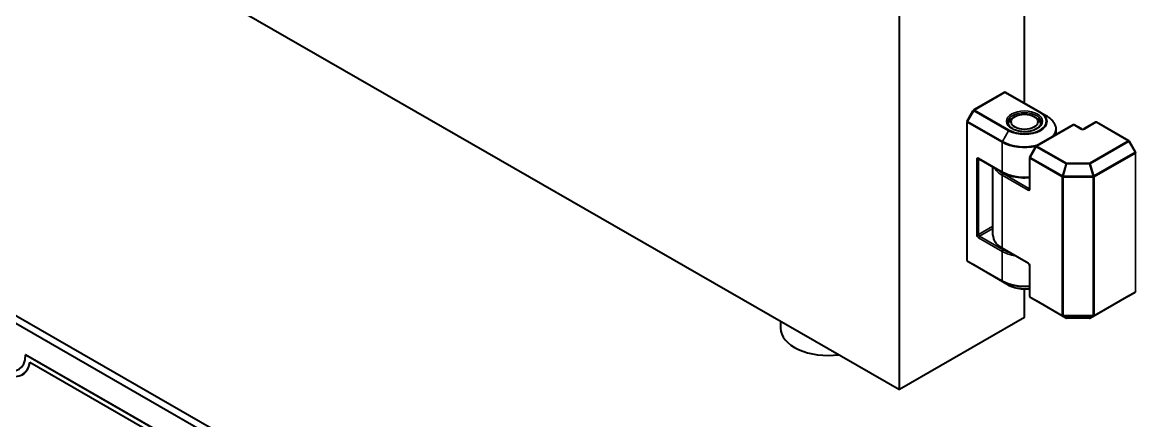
# Model space of a CAD drawing. Header units: millimetres. Extents: x 0 to 4205, y 0 to 2970.
# Drawn here: x 3753.7 to 3841.7, y 2273.6 to 2305.2 of the extents above; entities that cross this region are included whole.
import ezdxf

# ---------------------------------------------------------------- set-up
doc = ezdxf.new("R2010")
doc.units = ezdxf.units.MM
doc.header["$LTSCALE"] = 5
doc.layers.add('가시적인 것(ISO)', color=3, linetype='Continuous', lineweight=40)
doc.layers.add('가시적인 좁은 것(ISO)', color=3, linetype='Continuous', lineweight=35)

msp = doc.modelspace()

# ---------------------------------------------------------------- linework, layer by layer
at = {"layer": '가시적인 것(ISO)'}
for p, q in [((3823.0408, 2276.0697), (3823.0408, 2361.5034)), ((3832.9403, 2298.7415), (3832.9403, 2344.1408)), ((3713.4393, 2339.185), (3823.0408, 2276.0697)), ((3831.3408, 2299.6051), (3828.9245, 2298.2137)), ((3834.1984, 2298.0171), (3831.4407, 2299.6051)), ((3828.3989, 2297.3302), (3828.8878, 2298.177)), ((3832.195, 2297.7015), (3832.0175, 2297.5985)), ((3833.6856, 2297.7015), (3833.8631, 2297.5985)), ((3834.2033, 2298.0142), (3834.6941, 2297.7294)), ((3828.3855, 2297.2802), (3828.3855, 2286.3111)), ((3836.7795, 2297.0363), (3833.8743, 2295.3633)), ((3835.4403, 2296.2651), (3835.4403, 2296.6694)), ((3837.445, 2296.7106), (3836.8793, 2297.0363)), ((3838.5473, 2297.2399), (3837.628, 2296.7106)), ((3841.1987, 2295.7705), (3838.6471, 2297.2399)), ((3841.7243, 2294.887), (3841.2354, 2295.7339)), ((3833.3487, 2294.4799), (3833.8376, 2295.3267)), ((3829.3195, 2294.3475), (3831.1934, 2293.2685)), ((3833.3353, 2294.4299), (3833.3353, 2291.9906)), ((3830.4403, 2288.303), (3830.4403, 2293.7021)), ((3833.244, 2286.0582), (3831.1934, 2287.2391)), ((3828.9243, 2285.9408), (3828.4354, 2286.2246)), ((3831.6823, 2284.3526), (3828.9245, 2285.9407)), ((3833.3353, 2285.8999), (3833.3353, 2283.4607)), ((3832.9403, 2281.7704), (3832.9403, 2284.0511)), ((3833.874, 2283.0905), (3833.3851, 2283.3742)), ((3841.1987, 2283.4975), (3838.1425, 2281.7375)), ((3841.199, 2283.4977), (3841.6879, 2283.7814)), ((3750.3856, 2282.9155), (3806.9541, 2250.3399)), ((3750.9159, 2283.2209), (3807.4845, 2250.6453)), ((3836.2234, 2281.7375), (3833.8743, 2283.0903)), ((3813.634, 2281.4867), (3813.634, 2280.9403)), ((3832.9403, 2281.7704), (3823.0408, 2276.0697)), ((3838.0926, 2281.7242), (3836.2733, 2281.7242)), ((3753.9211, 2278.8357), (3753.9176, 2278.8336)), ((3803.4151, 2250.3299), (3753.9176, 2278.8336)), ((3753.9211, 2278.8357), (3803.4186, 2250.332)), ((3754.2415, 2278.2384), (3803.0912, 2250.1077)), ((3753.6505, 2277.2539), (3753.6469, 2277.2519))]:
    msp.add_line(p, q, dxfattribs=at)
for centre, start, end in [((3831.3907, 2299.5185), 60.064008, 119.935992), ((3828.9745, 2298.127), 119.935992, 149.999959), ((3828.4855, 2297.2802), 149.999959, 180), ((3836.8294, 2296.9497), 60.064008, 119.935992), ((3838.5972, 2297.1533), 60.064008, 119.935992), ((3841.1488, 2295.6839), 30.000041, 60.064008), ((3833.9242, 2295.2767), 119.935992, 149.999959), ((3841.6377, 2294.837), 0, 30.000041), ((3833.4353, 2294.4299), 149.999959, 180), ((3828.4855, 2286.3111), 180, 239.872355), ((3833.4353, 2283.4607), 180, 239.872355), ((3841.6377, 2283.8679), 300.127645, 0), ((3836.2733, 2281.8242), 240.064008, 270), ((3838.0926, 2281.8242), 270, 299.935992)]:
    msp.add_arc(centre, 0.1, start, end, dxfattribs=at)
for centre, major_axis, ratio, start_param, end_param in [((3832.9403, 2297.0712), (-1.3, 0), 0.5758617, 5.5016446, 6.2492598), ((3832.9403, 2297.0712), (1.3, 0), 0.5758617, 0.0339256, 0.7815407), ((3817.384, 2280.9403), (-3.75, 0), 0.5758617, 0, 1.7997543), ((3752.1498, 2279.8516), (1.2476, -2.1665), 0.5780931, 5.4997209, 7.0705172), ((3752.1498, 2279.8516), (1.4971, -2.5998), 0.5780931, 5.6671689, 6.9030691), ((3752.1534, 2279.8537), (1.4971, -2.5998), 0.5780931, 0, 0.6181998)]:
    msp.add_ellipse(centre, major_axis=major_axis, ratio=ratio, start_param=start_param, end_param=end_param, dxfattribs=at)
msp.add_ellipse((3832.9403, 2297.2756), major_axis=(-1.05, 0), ratio=0.5758617, dxfattribs=at)
for points, knots in [([(3834.1984, 2298.0171), (3834.1987, 2298.0169), (3834.199, 2298.0167), (3834.1997, 2298.0163), (3834.2, 2298.0161), (3834.2007, 2298.0158), (3834.201, 2298.0156), (3834.2017, 2298.0152), (3834.202, 2298.015), (3834.2026, 2298.0146), (3834.203, 2298.0144), (3834.2033, 2298.0142)], [3.1415926536, 3.1415926536, 3.1415926536, 3.1415926536, 3.1423632304, 3.1423632304, 3.1431338072, 3.1431338072, 3.143904384, 3.143904384, 3.1446749608, 3.1446749608, 3.1454455376, 3.1454455376, 3.1454455376, 3.1454455376]), ([(3835.4403, 2296.6694), (3835.4403, 2296.7505), (3835.4293, 2296.8315), (3835.3858, 2296.9904), (3835.3534, 2297.0683), (3835.269, 2297.2186), (3835.2171, 2297.291), (3835.0956, 2297.4291), (3835.026, 2297.4948), (3834.8713, 2297.6182), (3834.7861, 2297.676), (3834.6941, 2297.7294)], [2.35619449, 2.35619449, 2.35619449, 2.35619449, 2.51250355, 2.51250355, 2.6688126, 2.6688126, 2.82512166, 2.82512166, 2.98143071, 2.98143071, 3.13773977, 3.13773977, 3.13773977, 3.13773977]), ([(3831.6153, 2297.2347), (3831.6153, 2297.1528), (3831.6419, 2297.0699), (3831.7474, 2296.9176), (3831.8181, 2296.849), (3831.995, 2296.7286), (3832.0992, 2296.6763), (3832.3331, 2296.5916), (3832.4629, 2296.5593), (3832.7354, 2296.5187), (3832.8781, 2296.5107), (3833.161, 2296.5201), (3833.3011, 2296.5377), (3833.5635, 2296.5961), (3833.6858, 2296.6369), (3833.8995, 2296.7363), (3833.9911, 2296.7946), (3834.136, 2296.9208), (3834.189, 2296.9885), (3834.2514, 2297.1159), (3834.2653, 2297.1754), (3834.2653, 2297.2347)], [5.4977871, 5.4977871, 5.4977871, 5.4977871, 5.8773572, 5.8773572, 6.1999926, 6.1999926, 6.5073368, 6.5073368, 6.8158631, 6.8158631, 7.1264635, 7.1264635, 7.4376143, 7.4376143, 7.7475737, 7.7475737, 8.0552148, 8.0552148, 8.3644828, 8.3644828, 8.6393798, 8.6393798, 8.6393798, 8.6393798]), ([(3837.445, 2296.7106), (3837.4496, 2296.7079), (3837.4554, 2296.7051), (3837.4698, 2296.6997), (3837.4784, 2296.6972), (3837.4979, 2296.693), (3837.5088, 2296.6915), (3837.5316, 2296.6899), (3837.5436, 2296.69), (3837.5667, 2296.6918), (3837.578, 2296.6935), (3837.598, 2296.6981), (3837.6069, 2296.7009), (3837.6197, 2296.7061), (3837.6243, 2296.7084), (3837.628, 2296.7106)], [1.5707963, 1.5707963, 1.5707963, 1.5707963, 1.7772901, 1.7772901, 2.0006727, 2.0006727, 2.2397467, 2.2397467, 2.4877932, 2.4877932, 2.7355384, 2.7355384, 2.97324, 2.97324, 3.1415927, 3.1415927, 3.1415927, 3.1415927]), ([(3829.3056, 2294.3534), (3829.3057, 2294.3534), (3829.3058, 2294.3534), (3829.3068, 2294.3532), (3829.3085, 2294.3528), (3829.3131, 2294.3509), (3829.3161, 2294.3495), (3829.3195, 2294.3475)], [4.33310665, 4.33310665, 4.33310665, 4.33310665, 4.3990032, 4.3990032, 4.55569609, 4.55569609, 4.71238898, 4.71238898, 4.71238898, 4.71238898]), ([(3831.1934, 2293.2685), (3831.3864, 2293.1573), (3831.6092, 2293.0656), (3832.0913, 2292.9285), (3832.3506, 2292.8831), (3832.8543, 2292.8444), (3833.0975, 2292.8464), (3833.3353, 2292.8687)], [0, 0, 0, 0, 0.32680869, 0.32680869, 0.65285733, 0.65285733, 0.9467814, 0.9467814, 0.9467814, 0.9467814]), ([(3833.3353, 2291.9906), (3833.3353, 2291.9866), (3833.335, 2291.9832), (3833.3343, 2291.9783), (3833.3338, 2291.9766), (3833.3334, 2291.9756), (3833.3334, 2291.9755), (3833.3334, 2291.9754)], [3.14159265, 3.14159265, 3.14159265, 3.14159265, 3.29905903, 3.29905903, 3.4565254, 3.4565254, 3.5247424, 3.5247424, 3.5247424, 3.5247424]), ([(3830.4403, 2288.303), (3830.4403, 2288.2215), (3830.4515, 2288.1401), (3830.4954, 2287.9804), (3830.5281, 2287.9022), (3830.6133, 2287.7513), (3830.6657, 2287.6786), (3830.7883, 2287.54), (3830.8585, 2287.4741), (3831.0146, 2287.3504), (3831.1006, 2287.2925), (3831.1934, 2287.2391)], [0.78539816, 0.78539816, 0.78539816, 0.78539816, 0.9424778, 0.9424778, 1.09955743, 1.09955743, 1.25663706, 1.25663706, 1.41371669, 1.41371669, 1.57079633, 1.57079633, 1.57079633, 1.57079633]), ([(3833.3353, 2285.8999), (3833.3353, 2285.9052), (3833.3348, 2285.9117), (3833.3323, 2285.9269), (3833.3302, 2285.9357), (3833.3241, 2285.9546), (3833.3199, 2285.9649), (3833.3098, 2285.9854), (3833.3038, 2285.9957), (3833.2907, 2286.0148), (3833.2837, 2286.0236), (3833.2697, 2286.0386), (3833.2628, 2286.0449), (3833.2519, 2286.0533), (3833.2477, 2286.0561), (3833.244, 2286.0582)], [3.1415927, 3.1415927, 3.1415927, 3.1415927, 3.3485711, 3.3485711, 3.5722397, 3.5722397, 3.8114088, 3.8114088, 4.0593907, 4.0593907, 4.3069641, 4.3069641, 4.5444705, 4.5444705, 4.712389, 4.712389, 4.712389, 4.712389]), ([(3831.6823, 2284.3526), (3831.817, 2284.2751), (3831.9711, 2284.2108), (3832.3043, 2284.1132), (3832.4833, 2284.0799), (3832.85, 2284.0468), (3833.0375, 2284.047), (3833.2591, 2284.0675), (3833.2973, 2284.0718), (3833.3353, 2284.0768)], [0, 0, 0, 0, 0.3149298, 0.3149298, 0.6298597, 0.6298597, 0.9447895, 0.9447895, 1.0108117, 1.0108117, 1.0108117, 1.0108117])]:
    msp.add_open_spline(points, degree=3, knots=knots, dxfattribs=at)
at = {"layer": '가시적인 좁은 것(ISO)'}
for p, q in [((3831.3907, 2299.6002), (3828.9745, 2298.2088)), ((3834.1485, 2298.0122), (3831.3907, 2299.6002)), ((3828.9745, 2298.2088), (3831.7322, 2296.6207)), ((3828.4355, 2297.3092), (3828.9245, 2298.1561)), ((3828.9245, 2298.1561), (3831.6822, 2296.568)), ((3831.1725, 2295.6514), (3828.4148, 2297.2395)), ((3828.4148, 2297.2395), (3828.4148, 2286.2703)), ((3831.1933, 2295.7212), (3828.4355, 2297.3092)), ((3831.6822, 2296.568), (3831.1933, 2295.7212)), ((3836.8294, 2297.0314), (3833.9242, 2295.3584)), ((3837.3951, 2296.7057), (3836.8294, 2297.0314)), ((3838.5972, 2297.235), (3837.6779, 2296.7057)), ((3841.1488, 2295.7656), (3838.5972, 2297.235)), ((3831.1725, 2293.3144), (3831.1725, 2295.6514)), ((3838.0926, 2294.0056), (3841.1488, 2295.7656)), ((3838.1426, 2293.9529), (3841.1988, 2295.7129)), ((3841.6877, 2294.8661), (3841.1988, 2295.7129)), ((3833.3853, 2294.4589), (3833.8742, 2295.3057)), ((3833.8742, 2295.3057), (3836.2233, 2293.9529)), ((3833.9242, 2295.3584), (3836.2733, 2294.0056)), ((3841.6877, 2294.8661), (3838.429, 2292.9895)), ((3841.7084, 2294.7963), (3838.4497, 2292.9197)), ((3841.7084, 2283.8272), (3841.7084, 2294.7963)), ((3829.1573, 2288.3433), (3829.1573, 2294.3114)), ((3829.2987, 2294.3935), (3831.1725, 2293.3144)), ((3829.2987, 2294.3114), (3829.3405, 2294.3355)), ((3829.2987, 2288.3433), (3829.2987, 2294.3114)), ((3835.9162, 2292.9197), (3833.3646, 2294.3891)), ((3833.3646, 2294.3891), (3833.3646, 2291.9499)), ((3835.9369, 2292.9895), (3833.3853, 2294.4589)), ((3835.9369, 2292.9895), (3836.2233, 2293.9529)), ((3835.9869, 2292.9775), (3836.2733, 2293.941)), ((3836.2733, 2294.0056), (3838.0926, 2294.0056)), ((3836.2733, 2294.0056), (3836.2733, 2293.941)), ((3836.2733, 2293.941), (3838.0926, 2293.941)), ((3838.0926, 2293.941), (3838.0926, 2294.0056)), ((3838.379, 2292.9775), (3838.0926, 2293.941)), ((3838.429, 2292.9895), (3838.1426, 2293.9529)), ((3831.1725, 2293.0487), (3833.2232, 2291.8678)), ((3831.1725, 2287.285), (3831.1725, 2293.0487)), ((3831.2433, 2293.1712), (3833.2939, 2291.9903)), ((3835.9162, 2292.9197), (3835.9162, 2281.9506)), ((3838.379, 2292.9775), (3835.9869, 2292.9775)), ((3835.9869, 2292.9029), (3835.9869, 2292.9775)), ((3838.379, 2292.9775), (3838.379, 2292.9029)), ((3838.4497, 2292.9197), (3838.4497, 2281.9506)), ((3838.379, 2292.9029), (3835.9869, 2292.9029)), ((3835.9869, 2292.9029), (3835.9869, 2281.9337)), ((3838.379, 2292.9029), (3838.379, 2281.9337)), ((3833.2939, 2291.9903), (3833.3353, 2292.0142)), ((3829.2987, 2288.3433), (3830.4403, 2289.0007)), ((3829.3694, 2288.2208), (3830.4403, 2288.8375)), ((3831.1725, 2287.0193), (3829.2987, 2288.0984)), ((3831.2433, 2287.1418), (3829.3694, 2288.2208)), ((3833.2232, 2286.1041), (3831.1725, 2287.285)), ((3831.1725, 2284.6823), (3831.1725, 2287.0193)), ((3828.4148, 2286.2703), (3831.1725, 2284.6823)), ((3828.9245, 2285.9407), (3828.4355, 2286.2245)), ((3828.4355, 2286.2245), (3831.1933, 2284.6364)), ((3831.6822, 2284.3527), (3828.9245, 2285.9407)), ((3833.3646, 2285.8592), (3833.3646, 2283.42)), ((3831.6822, 2284.3527), (3831.1933, 2284.6364)), ((3835.9162, 2281.9506), (3833.3646, 2283.42)), ((3833.8742, 2283.0904), (3833.3853, 2283.3741)), ((3835.9369, 2281.9047), (3833.3853, 2283.3741)), ((3841.1988, 2283.4976), (3838.1426, 2281.7376)), ((3838.429, 2281.9047), (3841.6877, 2283.7813)), ((3838.4497, 2281.9506), (3841.7084, 2283.8272)), ((3841.1988, 2283.4976), (3841.6877, 2283.7813)), ((3836.2233, 2281.7376), (3833.8742, 2283.0904)), ((3835.9369, 2281.9047), (3836.2233, 2281.7376)), ((3835.9869, 2281.9337), (3838.379, 2281.9337)), ((3835.9869, 2281.8928), (3835.9869, 2281.9337)), ((3835.9869, 2281.8928), (3836.2733, 2281.7257)), ((3835.9869, 2281.8928), (3838.379, 2281.8928)), ((3838.0926, 2281.7257), (3836.2733, 2281.7257)), ((3836.2733, 2281.7257), (3836.2733, 2281.7242)), ((3838.379, 2281.8928), (3838.0926, 2281.7257)), ((3838.0926, 2281.7257), (3838.0926, 2281.7242)), ((3838.429, 2281.9047), (3838.1426, 2281.7376)), ((3838.379, 2281.9337), (3838.379, 2281.8928))]:
    msp.add_line(p, q, dxfattribs=at)
for centre, major_axis, ratio, start_param, end_param in [((3831.3907, 2299.5185), (-0.0499, 0.0867), 0.5780931, 5.4997209, 6.2831853), ((3831.3907, 2299.5185), (0.0499, 0.0867), 0.5780931, 0, 0.7834647), ((3828.9745, 2298.127), (-0.0499, 0.0867), 0.5780931, 5.4997209, 6.2831853), ((3828.9745, 2298.127), (0.0499, 0.0867), 0.5780931, 0.7834642, 1.5688624), ((3828.4855, 2297.2802), (-0.0866, 0.05), 0.0015778, 5.3287797, 6.2831853), ((3828.9745, 2298.127), (-0.0866, 0.05), 0.0015778, 5.3287812, 6.2831877), ((3832.9403, 2297.2347), (-1.325, 0), 0.5758617, 3.1415927, 6.2831853), ((3832.9403, 2297.2925), (1.7793, 0), 0.5758617, 3.9269908, 7.0647306), ((3832.9403, 2297.3165), (1.7086, 0), 0.5758617, 3.9269908, 7.0685835), ((3834.1485, 2297.9304), (0.0499, 0.0867), 0.5780931, 0, 0.783469), ((3832.9403, 2296.7272), (2.4707, 0), 0.5758617, 5.8305356, 7.0647306), ((3828.4855, 2297.2802), (-0.1, 0), 0.5758617, 0, 0.7853982), ((3828.4855, 2297.2802), (0.0499, 0.0867), 0.5780931, 1.5688629, 2.3542608), ((3831.7322, 2296.539), (-0.0499, -0.0867), 0.5780931, 3.9250586, 4.7104565), ((3832.9403, 2296.6694), (2.5, 0), 0.5758617, 5.9355998, 6.2831853), ((3836.8294, 2296.9497), (-0.0499, 0.0867), 0.5780931, 5.4997209, 6.2831853), ((3836.8294, 2296.9497), (0.0499, 0.0867), 0.5780931, 0, 0.7834645), ((3837.3951, 2296.6239), (0.0499, 0.0867), 0.5780931, 0, 0.7834645), ((3837.5365, 2296.7871), (0.2, 0), 0.5758617, 3.9269908, 5.4977871), ((3837.6779, 2296.6239), (-0.0499, 0.0867), 0.5780931, 5.4997209, 6.2831853), ((3838.5972, 2297.1533), (-0.0499, 0.0867), 0.5780931, 5.4997209, 6.2831853), ((3838.5972, 2297.1533), (0.0499, 0.0867), 0.5780931, 0, 0.7834645), ((3831.2433, 2295.6922), (0.0499, 0.0867), 0.5780931, 1.5688672, 2.3542671), ((3832.9403, 2296.6694), (-2.5, 0), 0.5758617, 0.7853982, 1.9376237), ((3832.9403, 2296.7272), (-2.4707, 0), 0.5758617, 0.7853982, 2.023446), ((3841.1488, 2295.6839), (0.0499, 0.0867), 0.5780931, 0, 0.7834645), ((3841.1488, 2295.6839), (-0.0499, 0.0867), 0.5780931, 4.7143227, 5.4997209), ((3841.1488, 2295.6839), (0.0866, 0.05), 0.0015778, 0, 0.9544056), ((3833.9242, 2295.2767), (-0.0866, 0.05), 0.0015778, 5.328772, 6.2831739), ((3833.9242, 2295.2767), (0.0499, 0.0867), 0.5780931, 0.7834645, 1.5688626), ((3833.9242, 2295.2767), (-0.0499, 0.0867), 0.5780931, 5.4997209, 6.2831853), ((3841.6377, 2294.837), (0.0866, 0.05), 0.0015778, 0, 0.9544056), ((3841.6377, 2294.837), (-0.0499, 0.0867), 0.5780931, 3.9289245, 4.7143227), ((3841.6377, 2294.837), (0.1, 0), 0.5758617, 5.4977871, 6.2831853), ((3829.2987, 2294.23), (-0.0998, 0.1733), 0.5780931, 5.4997209, 7.0705172), ((3829.228, 2294.3521), (0.1, 0), 0.5758617, 3.9269908, 5.4977871), ((3829.3694, 2294.4342), (-0.0499, -0.0867), 0.5780931, 5.4958534, 6.2831853), ((3829.3694, 2294.2707), (-0.0499, 0.0867), 0.5780931, 0.1664309, 0.7873319), ((3833.4353, 2294.4299), (-0.1, 0), 0.5758617, 0, 0.7853982), ((3833.4353, 2294.4299), (-0.0866, 0.05), 0.0015778, 5.3287797, 6.2831853), ((3833.4353, 2294.4299), (0.0499, 0.0867), 0.5780931, 1.5688626, 2.3542608), ((3836.2733, 2293.9239), (-0.0499, -0.0867), 0.5780931, 3.9250571, 4.7104553), ((3836.2733, 2293.9239), (0.0959, -0.0285), 0.1640073, 1.6195116, 2.16754), ((3838.0926, 2293.9239), (-0.0499, 0.0867), 0.5780931, 4.7143227, 5.4997209), ((3838.0926, 2293.9239), (0.0959, 0.0285), 0.1640073, 0.9740526, 1.522081), ((3832.9403, 2294.0667), (-2.5, 0), 0.5758617, 0.3036245, 0.7853982), ((3832.9403, 2294.1485), (2.4, 0), 0.5758617, 3.661358, 3.9269908), ((3832.9403, 2294.3324), (2.5, 0), 0.5758617, 3.9269908, 4.8710436), ((3831.2433, 2293.3551), (-0.0499, -0.0867), 0.5780931, 5.4958534, 6.2831853), ((3831.2433, 2293.0894), (-0.0499, -0.0867), 0.5780931, 3.9250571, 5.4958534), ((3835.9869, 2292.9605), (0.0499, 0.0867), 0.5780931, 1.5688626, 2.3542608), ((3835.9869, 2292.9605), (-0.1, 0), 0.5758617, 0.7853982, 1.5707963), ((3835.9869, 2292.9605), (0.0959, -0.0285), 0.1640073, 1.6195116, 2.16754), ((3838.379, 2292.9605), (0.0959, 0.0285), 0.1640073, 0.9740526, 1.522081), ((3838.379, 2292.9605), (-0.1, 0), 0.5758617, 1.5707963, 2.3561945), ((3838.379, 2292.9605), (0.0499, -0.0867), 0.5780931, 0.7873319, 1.57273), ((3833.2939, 2291.9086), (-0.0499, -0.0867), 0.5780931, 3.9250571, 5.4958534), ((3833.2232, 2292.0314), (0.0998, -0.1733), 0.5780931, 5.4997209, 7.0705172), ((3833.2939, 2292.0721), (0.0499, -0.0867), 0.5780931, 5.4997209, 6.1167544), ((3833.4353, 2291.9906), (-0.1, 0), 0.5758617, 0, 0.7853982), ((3829.2987, 2288.2619), (0.0998, -0.1733), 0.5780931, 3.9289245, 5.4997209), ((3829.228, 2288.384), (-0.1, 0), 0.5758617, 0.7853982, 2.3561945), ((3829.3694, 2288.3026), (-0.0499, 0.0867), 0.5780931, 0.7873319, 2.3581282), ((3829.3694, 2288.1391), (0.0499, 0.0867), 0.5780931, 0.7834645, 2.3542608), ((3832.9403, 2288.303), (-2.5, 0), 0.5758617, 0, 0.7853982), ((3831.2433, 2287.3257), (-0.0499, -0.0867), 0.5780931, 5.4958534, 6.2831853), ((3831.2433, 2287.06), (0.0499, 0.0867), 0.5780931, 0.7834645, 2.3542608), ((3832.9403, 2288.0373), (-2.5, 0), 0.5758617, 0.7853982, 1.2671718), ((3832.9403, 2288.119), (-2.4, 0), 0.5758617, 0.7853982, 1.051031), ((3828.4855, 2286.3111), (-0.1, 0), 0.5758617, 0, 0.7853982), ((3828.4855, 2286.3111), (-0.0499, -0.0867), 0.5780931, 5.4958534, 6.2812513), ((3828.4855, 2286.3111), (-0.0502, -0.0865), 0.8159693, 0, 0.0027294), ((3833.2232, 2285.9406), (-0.0998, 0.1733), 0.5780931, 3.9289245, 5.4997209), ((3833.2939, 2286.1449), (-0.0499, -0.0867), 0.5780931, 5.4958534, 6.2831853), ((3833.4353, 2285.8999), (-0.1, 0), 0.5758617, 0, 0.7853982), ((3831.2433, 2284.723), (-0.0499, -0.0867), 0.5780931, 5.4958555, 6.281253), ((3832.9403, 2285.7003), (2.5, 0), 0.5758617, 3.9269908, 4.8710436), ((3832.9403, 2285.6425), (2.4707, 0), 0.5758617, 3.9269908, 4.8729407), ((3832.9403, 2285.0772), (-1.7793, 0), 0.5758617, 0.7853982, 1.7946457), ((3833.4353, 2283.4607), (-0.1, 0), 0.5758617, 0, 0.7853982), ((3833.4353, 2283.4607), (-0.0499, -0.0867), 0.5780931, 5.4958534, 6.2812516), ((3833.4353, 2283.4607), (-0.0502, -0.0865), 0.8159693, 0, 0.0027294), ((3841.6377, 2283.8679), (0.0499, -0.0867), 0.5780931, 0.0019337, 0.7873319), ((3841.6377, 2283.8679), (0.0502, -0.0865), 0.8159693, 6.2804559, 6.2831853), ((3841.6377, 2283.8679), (0.1, 0), 0.5758617, 5.4977871, 6.2831853), ((3835.9869, 2281.9913), (0.1, 0), 0.5758617, 3.9269908, 4.712389), ((3835.9869, 2281.9913), (-0.0499, -0.0867), 0.5780931, 5.4958534, 6.2812516), ((3835.9869, 2281.9913), (-0.0504, -0.0864), 0.9455649, 0.0048485, 0.5528769), ((3836.2733, 2281.8242), (-0.0504, -0.0864), 0.9455649, 0.0048485, 0.5528769), ((3836.2733, 2281.8242), (-0.0499, -0.0867), 0.5780931, 6.2812516, 6.2831853), ((3838.0926, 2281.8242), (0.0504, -0.0864), 0.9455649, 5.7303084, 6.2783368), ((3838.0926, 2281.8242), (0.0499, -0.0867), 0.5780931, 0, 0.0019337), ((3838.379, 2281.9913), (0.1, 0), 0.5758617, 4.712389, 5.4977871), ((3838.379, 2281.9913), (0.0504, -0.0864), 0.9455649, 5.7303084, 6.2783368), ((3838.379, 2281.9913), (0.0499, -0.0867), 0.5780931, 0.0019337, 0.7873319)]:
    msp.add_ellipse(centre, major_axis=major_axis, ratio=ratio, start_param=start_param, end_param=end_param, dxfattribs=at)
msp.add_ellipse((3832.9403, 2297.3165), major_axis=(1.425, 0), ratio=0.5758617, dxfattribs=at)

doc.saveas('drawing.dxf')
